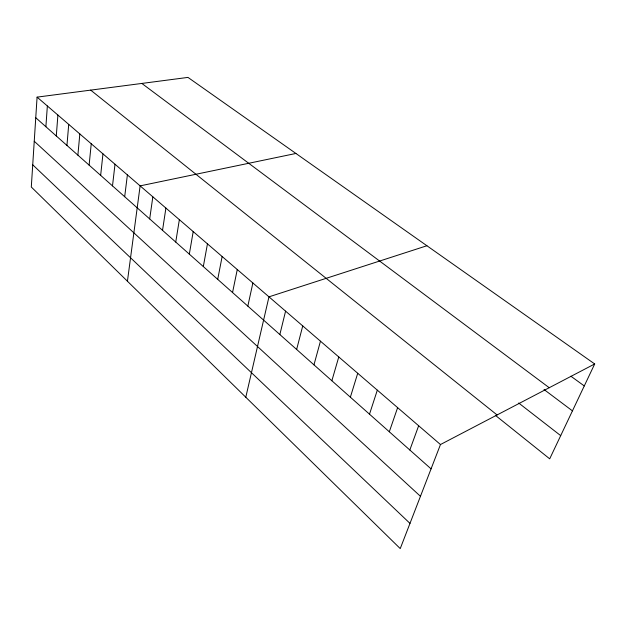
<?xml version="1.0" encoding="UTF-8"?>
<svg xmlns="http://www.w3.org/2000/svg" width="626" height="626" viewBox="0 0 626 626"><rect width="100%" height="100%" fill="white"/><g stroke="black" fill="none" stroke-linecap="round" stroke-linejoin="round"><path stroke-width="0.94" d="M37.083 97.132L31.3 187.017L400.241 548.595L440.469 444.538L594.7 363.964L187.972 77.405L37.083 97.132L440.469 444.538M45.886 126.718L47.357 105.982M56.285 135.952L57.905 115.059M66.943 145.42L68.727 124.378M77.882 155.138L79.831 133.948M89.119 165.123L91.239 143.777M100.653 175.366L102.961 153.871M112.5 185.891L115.004 164.239M124.684 196.713L127.391 174.904M127.43 281.23L140.122 185.875L295.918 153.464M149.692 218.928L152.838 196.822M162.533 230.337L165.906 208.075M175.742 242.066L179.357 219.663M189.326 254.133L193.199 231.581M203.317 266.559L207.456 243.858M217.715 279.352L222.136 256.503M232.551 292.53L237.27 269.54M247.833 306.106L252.873 282.975M245.791 397.228L268.969 296.841L426.909 245.744M279.853 334.55L285.581 311.145M296.638 349.457L302.734 325.919M313.962 364.848L320.457 341.178M331.866 380.749L338.776 356.953M350.372 397.181L357.72 373.268M369.504 414.185L377.321 390.154M389.309 431.776L397.627 407.636M409.819 449.992L418.661 425.75M594.7 363.964L549.698 458.827L495.338 415.304M570.896 376.226L584.277 385.937M141.836 83.438L549.221 387.721M544.025 389.521L572.446 410.875M518.672 403.003L560.7 435.641M90.676 90.121L497.091 414.952M35.752 117.719L431.064 468.866M34.242 141.249L420.453 496.308M32.732 164.802L409.983 523.391"/></g></svg>
